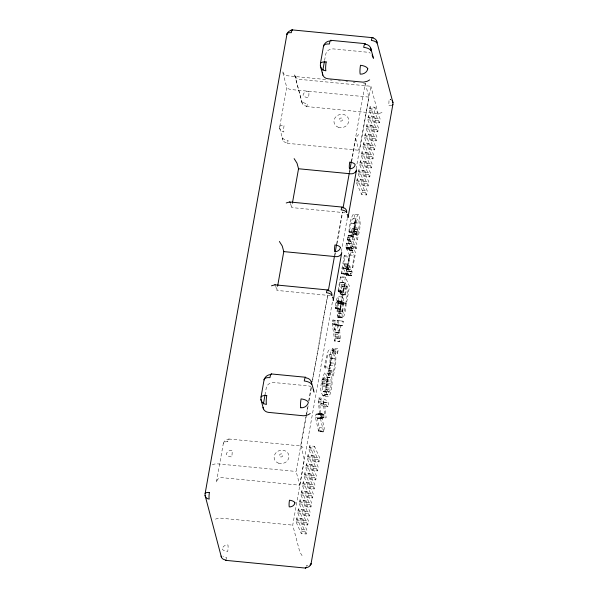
<?xml version="1.0" encoding="UTF-8"?>
<svg xmlns="http://www.w3.org/2000/svg" width="598" height="598" viewBox="0 0 598 598"><rect width="100%" height="100%" fill="white"/><g stroke="black" fill="none" stroke-linecap="round" stroke-linejoin="round"><path stroke-width="0.45" stroke-dasharray="2.99 2.24" d="M337.907 310.953L338.685 300.517L337.877 296.645L336.472 299.546L335.149 307.267L335.732 308.508L340.636 308.987C343.566 291.622 342.497 308.194 341.944 313.277C342.661 326.142 346.399 306.864 346.085 303.777L345.524 302.551L340.621 302.08C340.621 303.575 338.872 317.635 337.907 310.953L342.804 311.431C343.775 318.114 345.517 304.053 345.524 302.551M342.804 311.431L343.558 302.446L343.274 297.737L342.781 297.116L337.877 296.645M306.512 414.885L300.951 446.108L303.851 457.283A5.001 0.86 -84.5 0 1 303.627 463.936L292.728 525.134L299.8 551.894L302.865 556.955M323.653 391.817L328.825 392.348L329.461 391.877L330.507 388.947L331.187 383.684L331.038 380.313L329.954 377.772L323.989 377.174L322.733 380.425L322.075 385.501L322.322 389.537L323.279 391.563L324.213 391.772L324.908 390.786L326.179 384.604L326.134 379.835L325.484 377.876L324.542 377.017M328.825 392.348C325.319 389.006 326.702 380.859 329.446 377.488M337.795 317.299L342.848 317.882L337.9 317.366L337.407 316.641L337.04 312.806L337.571 300.876L336.711 302.461L335.732 308.508L340.725 308.366L335.807 308.052M346.444 303.664L345.906 302.521L348.23 289.185L347.251 286.861A10.786 1.854 -84.5 0 0 346.997 286.457L342.101 285.979A10.786 1.854 -84.5 0 1 342.348 286.39L342.998 287.87A46.255 7.961 -84.5 0 1 343.297 288.602L340.987 301.9L341.51 303.149L346.444 303.664L349.516 286.427L345.405 277.166L340.501 276.695L338.064 290.441L338.52 291.906L343.476 292.422L345.233 282.592L340.329 282.114L338.52 291.906M352.162 233.579L352.514 228.84A30.692 5.285 -84.5 0 1 352.244 228.212L357.148 228.683A30.692 5.285 -84.5 0 0 357.41 229.318L357.028 233.99L357.589 235.306L352.685 234.835L352.162 233.579L357.028 233.99M329.999 362.784L330.006 356.662L328.967 354.158L327.981 355.137L327.136 357.402L325.058 368.047L329.954 368.518L332.339 356.894L333.4 354.764L334.319 354.92C336.181 361.379 334.23 368.248 332.608 374.572L333.221 375.925L328.324 375.447L327.704 373.847L329.999 362.784L334.902 363.263M338.027 317.389L339.088 315.624L340.389 309.928L341.204 303.388L340.621 302.08M329.954 368.518L329.513 366.432L331.763 354.928L333.572 350.697L334.327 350.331L335.052 351.295A28.173 4.851 -84.5 0 1 335.463 352.693C336.584 360.459 335.291 368.413 333.221 375.925M353.896 229.355L354.293 222.194L353.822 219.376L353.134 218.539L352.147 219.518L351.303 221.791L349.217 232.435L354.121 232.914L356.206 222.269L357.043 219.997L358.038 219.018L358.927 220.557L359.211 225.551L357.589 235.306M358.748 134.453L356.401 137.054L355.728 138.699L358.628 149.784A5.001 0.86 -84.5 0 0 359.996 147.474L370.902 86.269L299.015 79.302L296.331 77.919L294.627 74.765L302.244 103.417M349.217 232.435C348.44 226.567 350.264 219.444 353.224 214.248L358.837 214.951C361.454 222.927 359.697 232.046 357.17 239.873C348.627 241.779 351.258 232.682 352.244 228.212M325.058 368.047L324.512 366.731L325.379 361.11L328.257 350.802L329.064 349.852L334.327 350.331M340.636 308.987C339.485 305.384 340.935 300.301 342.781 297.116M358.494 214.727L358.127 214.727C352.895 222.075 355.317 231.561 352.274 239.402M329.804 373.399L324.617 372.898C321.642 379.027 316.006 398.47 328.773 396.504L330.096 394.231L331.225 389.47A14.27 2.459 -84.5 0 0 331.427 388.289C332.6 386.173 332.555 365.804 327.659 376.912C326.575 383.183 324.138 391.077 328.145 396.549M318.652 431.42L315.43 417.509L316.021 414.197L319.661 413.173L318.39 402.432A15.869 2.728 -84.5 0 1 318.3 401.512L318.906 397.976C323.032 397.58 330.993 401.49 328.04 406.834L323.137 406.356L319.683 403.643L321.238 417.225L317.217 418.368L319.362 427.66L318.652 431.42L323.585 432.003L324.266 428.131L322.12 418.839L317.217 418.368M323.503 431.666L318.599 431.188L323.585 432.003L320.326 417.987L320.917 414.676L324.572 413.913L323.286 402.91A15.869 2.728 -84.5 0 1 323.197 401.991L323.81 398.455M323.241 396.07L323.832 396.033C326.687 389.679 330.111 378.213 324.617 372.898M333.714 324.497L335.321 324.774L334.424 329.812L339.328 330.283L340.225 325.245L333.632 324.52L334.424 329.812M352.102 271.888L347.206 271.417L346.773 270.416A117.425 20.205 -84.5 0 1 346.414 269.616L343.656 263.531L344.829 256.751L344.306 255.496L349.18 255.929L349.703 257.118L348.552 264.002L351.318 270.094A117.425 20.205 -84.5 0 0 351.669 270.894L352.102 271.888L351.385 275.828L346.429 275.207L345.031 272.135M343.312 321.253L337.93 320.528A8.402 1.443 -84.5 0 0 337.706 320.543L337.078 324.161L339.694 341.667L334.79 341.196L332.204 323.899L332.802 320.065A8.402 1.443 -84.5 0 1 333.034 320.057L343.312 321.253L342.549 325.476L336.121 324.849L334.79 332.466L335.471 337.347L334.79 341.196M306.161 534.007L300.973 522.443L301.669 518.429L296.772 517.95L296.047 521.882L301.257 533.536L306.161 534.007L306.879 530.075L301.669 518.429M307.768 524.992L302.581 513.428L303.276 509.414L298.372 508.935L297.654 512.867L302.865 524.521L307.768 524.992L308.486 521.06L303.276 509.414M309.375 515.977L304.188 504.413L304.883 500.399L299.979 499.921L299.262 503.852L304.472 515.506L309.375 515.977L310.093 512.045L304.883 500.399M310.982 506.962L305.795 495.398L306.49 491.377L301.586 490.906L300.869 494.838L306.079 506.491L310.982 506.962L311.7 503.03L306.49 491.377M312.59 497.947L307.394 486.383L308.097 482.362L303.193 481.891L302.476 485.823L307.686 497.476L312.59 497.947L313.307 494.015L308.097 482.362M314.189 488.932L309.002 477.368L309.697 473.347L304.801 472.876L304.083 476.808L309.293 488.461L314.189 488.932L314.914 485L309.697 473.347M315.796 479.917L310.609 468.354L311.304 464.332L306.408 463.861L305.683 467.793L310.893 479.439L315.796 479.917L316.514 475.986L311.304 464.332M317.403 470.903L312.216 459.339L312.911 455.317L308.007 454.846L307.29 458.778L312.5 470.424L317.403 470.903L318.121 466.971L312.911 455.317M319.011 461.888L313.823 450.324L314.518 446.302L309.615 445.831L308.897 449.763L314.107 461.409L319.011 461.888L319.728 457.956L314.518 446.302M356.229 248.648L354.771 245.434A182.943 31.477 -84.5 0 0 354.128 243.991L352.14 239.559L352.827 235.582L347.961 235.156L347.214 238.998L349.232 243.521A182.943 31.477 -84.5 0 1 349.867 244.956L351.325 248.17L356.229 248.648L356.946 244.709L352.827 235.582L347.961 235.156M366.559 194.963L361.364 183.399L362.067 179.378L357.163 178.907L356.445 182.839L361.655 194.485L366.559 194.963L367.277 191.024L362.067 179.378M368.159 185.948L362.971 174.384L363.674 170.363L358.77 169.884L358.053 173.824L363.263 185.47L368.159 185.948L368.884 182.009L363.674 170.363M369.766 176.933L364.578 165.369L365.273 161.348L360.377 160.869L359.652 164.809L364.87 176.455L369.766 176.933L370.491 172.994L365.273 161.348M371.373 167.918L366.185 156.355L366.88 152.333L361.984 151.855L361.259 155.794L366.469 167.44L371.373 167.918L372.091 163.979L366.88 152.333M354.091 232.943C354.861 226.911 356.326 220.281 353.934 214.473L353.59 214.248M372.98 158.904L367.792 147.34L368.488 143.318L363.584 142.84L362.866 146.779L368.076 158.425L372.98 158.904L373.698 154.964L368.488 143.318M374.587 149.889L369.4 138.325L370.095 134.303L365.191 133.825L364.474 137.764L369.684 149.41L374.587 149.889L375.305 145.949L370.095 134.303M376.194 140.866L370.999 129.303L371.702 125.288L366.798 124.81L366.081 128.749L371.291 140.395L376.194 140.866L376.912 136.935L371.702 125.288M377.794 131.852L372.606 120.288L373.309 116.274L368.405 115.795L367.688 119.727L372.898 131.381L377.794 131.852L378.519 127.92L373.309 116.274M379.401 122.837L374.213 111.273L374.909 107.259L370.013 106.78L369.287 110.712L374.505 122.366L379.401 122.837L380.126 118.905L374.909 107.259M337.496 353.777L336.995 352.618L337.691 348.597L332.794 348.118L332.069 352.058L332.6 353.306L337.496 353.777L338.221 349.845L337.691 348.597M346.997 286.457L345.405 295.143L340.479 294.627L339.956 293.401L341.465 284.543L340.329 282.114M318.906 397.976L323.869 402.334L323.137 406.356M353.799 230.028L352.685 234.835M345.315 294.956L340.411 294.478L345.405 295.143L344.852 293.872L346.384 285.171L345.233 282.592M357.17 239.873L355.758 236.591L357.148 228.683M346.511 242.975L345.794 246.996L349.314 254.905L347.408 265.833L347.969 267.127L350.622 252.236L350.189 251.22A88.153 15.167 -84.5 0 0 349.83 250.435L346.511 242.975L351.407 243.446L354.734 250.913A88.153 15.167 -84.5 0 1 355.092 251.698L355.518 252.707L352.865 267.605L345.218 266.932M352.865 267.605L352.334 266.461L354.233 255.466L350.72 247.557L351.407 243.446L346.563 243.102M296.772 517.95L301.983 529.604L301.257 533.536M332.794 348.118L333.318 349.374L332.6 353.306M298.372 508.935L303.59 520.581L302.865 524.521M299.979 499.921L305.189 511.567L304.472 515.506M301.586 490.906L306.796 502.552L306.079 506.491M303.193 481.891L308.404 493.537L307.686 497.476M304.801 472.876L310.011 484.522L309.293 488.461M306.408 463.861L311.618 475.507L310.893 479.439M308.007 454.846L313.225 466.492L312.5 470.424M309.615 445.831L314.825 457.477L314.107 461.409M348.096 235.47L352.94 235.814C341.316 232.338 355.668 243.229 351.325 248.17M357.163 178.907L362.373 190.553L361.655 194.485M358.77 169.884L363.98 181.538L363.263 185.47M360.377 160.869L365.587 172.523L364.87 176.455M361.984 151.855L367.194 163.508L366.469 167.44M363.584 142.84L368.802 154.493L368.076 158.425M365.191 133.825L370.401 145.478L369.684 149.41M366.798 124.81L372.008 136.464L371.291 140.395M368.405 115.795L373.615 127.441L372.898 131.381M370.013 106.78L375.223 118.426L374.505 122.366M344.306 255.496L341.196 272.74C341.286 274.901 348.372 275.768 346.122 273.301L349.18 255.929M279.789 126.47L286.778 87.173L287.414 88.482L290.479 89.491L368.899 97.093L356.124 168.83M330.388 295.756A5.001 4.47 -14.8 0 0 329.147 295.479L276.867 290.411L277.666 285.896M345.143 212.903A5.001 4.47 -14.8 0 0 343.902 212.626L291.622 207.566L292.422 203.051M264.996 395.039L266.274 387.87A6.668 5.958 -14.8 0 1 273.877 382.533L308.179 385.86A6.668 5.958 -14.8 0 1 309.779 386.211L311.872 387.601M324.587 60.518L325.701 54.246A6.668 5.958 -14.8 0 1 333.303 48.909L367.613 52.235A6.668 5.958 -14.8 0 1 369.213 52.579L370.312 53.132M223.42 442.931L216.356 482.489C216.745 480.067 218.644 477.391 221.35 477.608L299.77 485.202L296.137 471.463L305.937 416.417M306.101 415.498L307.738 406.326M308.718 400.824L311.334 386.144M312.477 379.723L327.51 295.322M334.588 255.593L335.074 252.834M336.711 243.663L342.265 212.469M349.344 172.747L349.83 170.011M351.295 161.804L365.266 83.346L361.581 82.995M306.677 413.966L308.314 404.779M308.972 401.109L311.588 386.413M312.403 381.816L327.943 294.567M334.82 255.989L335.471 252.319M336.943 244.051L342.669 211.909M349.703 172.411L350.196 169.66M351.669 161.393L355.758 138.43M299.77 485.202L332.533 301.265M341.376 251.601L347.274 218.494M345.405 277.166L342.908 291.263L343.476 292.422L338.453 291.749L343.349 292.228M346.668 274.482L347.827 267.986L342.923 267.508L341.72 273.891M341.458 325.334C337.833 329.976 341.495 336.315 339.694 341.667L334.656 340.464M341.51 303.149L344.612 285.956L340.501 276.695M342.101 285.979L340.479 294.627M328.324 375.447C330.388 367.934 331.681 359.981 330.567 352.215A28.173 4.851 -84.5 0 0 330.148 350.824L329.423 349.852M346.429 275.207L346.847 273.406L351.751 273.877M328.04 406.834L324.729 404.128L319.683 403.643L324.609 404.069L326.142 417.703L322.344 418.735L317.448 418.264M300.951 446.108L302.992 447.491M212.342 464.848L214.757 463.988L217.717 463.861L296.137 471.463M215.467 519.154L217.889 518.294L220.841 518.167L292.728 525.134M382.025 112.566L378.631 113.56L306.482 106.549M339.402 325.043L338.535 324.998L339.328 330.283M335.284 338.431L340.284 338.311L335.358 337.975M322.247 383.408L327.218 383.311M350.862 223.42L355.915 223.338L350.974 223.002M347.206 271.417L351.99 271.589L347.139 271.208M332.204 323.899L337.078 324.161L332.174 323.511M348.29 235.889L353.104 236.158L348.223 235.732M337.945 320.722C338.737 320.767 338.483 325.566 336.928 324.886M334.79 332.466L339.686 332.765L334.835 332.772L339.739 333.243M352.805 229.587L357.671 229.931L352.73 229.333M350.555 252.012L355.518 252.707M344.545 285.732L349.516 286.427M344.829 256.751L349.703 257.118M341.563 273.578L346.421 273.951M348.156 235.597L353.014 235.978M351.975 244.029L356.946 244.709M341.204 303.388L346.085 303.777M336.121 324.849L341.077 325.297M325.596 79.504L286.367 75.669L284.162 74.369L282.458 71.207L286.801 87.629M330.208 79.953L332.054 80.132M338.513 80.76L340.359 80.939M345.891 81.47L347.737 81.649M353.276 82.188L355.122 82.367M369.646 108.724L374.542 109.202M375.223 118.426L380.126 118.905M368.039 117.739L372.943 118.217M374.864 120.415L379.767 120.893M366.432 126.754L371.336 127.232M373.615 127.441L378.519 127.92M373.264 129.437L378.16 129.908M364.825 135.776L369.728 136.247M372.008 136.464L376.912 136.935M371.657 138.452L376.553 138.923M363.218 144.791L368.121 145.262M370.401 145.478L375.305 145.949M370.05 147.467L374.953 147.938M287.137 143.303L359.024 150.27M361.618 153.806L366.514 154.277M368.802 154.493L373.698 154.964M368.443 156.482L373.346 156.953M360.011 162.82L364.907 163.291M367.194 163.508L372.091 163.979M366.836 165.497L371.739 165.967M358.404 171.835L363.307 172.306M365.587 172.523L370.491 172.994M365.229 174.511L370.132 174.982M356.797 180.85L361.7 181.321M363.98 181.538L368.884 182.009M363.629 183.526L368.525 183.997M362.373 190.553L367.277 191.024M362.022 192.541L366.918 193.019M353.134 218.539L358.038 219.018M354.293 222.194L359.196 222.673M354.33 222.845L359.234 223.323M354.128 227.554L359.024 228.025M353.994 228.675L358.897 229.146M353.575 231.321L358.479 231.792M348.679 231.127L357.372 231.964M354.27 231.882L359.174 232.36M348.955 231.927L353.859 232.405M353.201 233.16L358.105 233.631M353.904 233.96L358.807 234.431M352.947 234.132L357.851 234.603M350.854 236.12L355.758 236.591M347.565 237.047L352.469 237.526M347.692 240.172L352.514 240.448M347.954 240.732L352.85 241.203M348.29 241.428L353.194 241.906M346.631 243.289L351.534 243.767M351.691 246.226L356.595 246.697M348.402 247.243L355.9 247.908M348.634 247.751L353.538 248.23M346.272 248.148L353.852 248.903M346.534 248.686L351.437 249.164M349.232 249.104L354.136 249.583M346.862 249.426L351.766 249.904M349.695 250.143L354.599 250.614M349.83 250.435L354.734 250.913M343.656 263.531L348.552 264.002M343.992 264.294L348.888 264.764M344.687 265.811L349.591 266.289M344.941 266.342L349.845 266.813M345.524 267.65L350.428 268.128M342.923 267.508L343.147 267.994L348.051 268.472L349.292 271.171A182.973 31.485 -84.5 0 1 349.927 272.613L351.385 275.828L346.362 275.065L351.258 275.536M345.816 268.308L350.72 268.779M343.147 267.994L343.439 268.629L350.959 269.332M346.279 269.324L351.183 269.795M346.414 269.616L351.318 270.094M345.756 273.697L350.652 274.176M345.95 274.146L350.854 274.617M346.093 274.452L350.989 274.923M346.235 274.766L351.131 275.244M340.628 277.009L345.524 277.487M340.501 282.383L345.405 282.861M342.43 286.569L347.333 287.04M338.199 291.248L343.043 291.6M338.378 291.592L343.282 292.063M339.956 293.401L344.852 293.872M345.083 294.485L340.269 294.164M337.392 300.854L342.467 301.355M337.631 300.988L342.527 301.459M337.212 301.003L342.108 301.474M337.728 301.332L342.632 301.811M337.018 301.429L341.914 301.9M336.816 302.02L341.72 302.498M340.516 303.066L345.412 303.545M337.818 302.842L342.721 303.313M336.607 302.932L341.51 303.403M337.788 303.552L342.691 304.023M341.152 304.09L346.055 304.561M335.149 307.267L340.053 307.738M335.485 308.179L340.307 308.486M337.967 309.114L342.871 309.592M339.567 309.921L344.47 310.392M339.253 311.536L344.156 312.007M337.96 311.924L342.863 312.403M338.221 313.06L343.125 313.531M338.431 313.225L343.327 313.703M337.212 315.804L342.116 316.275M342.303 317.119L337.474 316.873M338.595 316.813L343.499 317.291M338.259 317.232L343.155 317.71M332.802 320.065L338.005 320.565M332.488 321.746L337.392 322.217M335.321 324.774L342.549 325.476M335.03 334.11L339.933 334.581M335.343 336.181L340.247 336.652M335.471 337.347L340.367 337.825M333.318 349.374L338.221 349.845M332.428 350.069L337.324 350.54M332.966 351.362L337.863 351.833M328.967 354.158L333.871 354.629M329.715 365.116L334.618 365.595M328.751 370.184L333.647 370.655M329.498 370.805L334.402 371.276M328.526 371.111L333.43 371.59M329.169 372.225L334.073 372.696M327.794 373.586L332.69 374.064M327.001 377.114L331.905 377.585M327.031 377.458L331.935 377.936M323.219 378.624L328.115 379.102M322.098 379.356L327.001 379.835M326.134 379.835L331.038 380.313M322.853 379.939L327.756 380.41M326.291 381.375L331.195 381.845M321.791 381.218L326.687 381.688M322.315 382.832L331.187 383.684M326.179 384.604L331.083 385.082M322.12 384.888L327.016 385.359M326.119 385.291L331.023 385.762M322.053 386.084L326.957 386.555M326.523 387.818L331.427 388.289M326.254 389.38L331.157 389.859M325.888 391.242L330.791 391.72M323.084 391.354L327.981 391.832M323.481 391.742L328.377 392.213M324.953 394.426L329.849 394.904M324.856 394.65L329.752 395.129M322.606 395.555L327.51 396.033M318.599 399.703L323.503 400.174M318.3 401.512L323.197 401.991M323.6 402.05L328.504 402.529M323.869 402.334L328.773 402.813M318.42 402.723L323.324 403.202M323.525 404.345L328.429 404.824M319.526 413.524L324.572 413.913M319.093 413.629L323.996 414.1M318.719 413.696L323.623 414.175M320.887 413.958L325.783 414.436M317.852 413.891L323.189 414.294M317.665 413.928L322.569 414.399M317.448 413.988L322.352 414.459M316.021 414.197L325.865 415.139M321.044 415.304L325.947 415.774M321.186 416.5L326.089 416.978M321.238 417.225L326.142 417.703M321.014 417.419L325.917 417.89M320.767 417.524L325.671 418.002M320.573 417.583L325.469 418.054M319.653 417.8L324.55 418.271M315.43 417.509L320.326 417.987M318.921 417.942L324.056 418.398M318.413 418.062L323.309 418.54M317.986 418.159L323.107 418.578M317.74 418.219L322.636 418.697M319.362 427.66L324.266 428.131M318.428 430.493L323.331 430.971M228.705 438.984L301.078 445.981M309.248 447.775L314.152 448.246M307.649 456.79L312.545 457.268M314.825 457.477L319.728 457.956M314.473 459.466L319.377 459.944M306.041 465.805L310.938 466.283M313.225 466.492L318.121 466.971M312.866 468.481L317.77 468.959M304.434 474.819L309.338 475.298M311.618 475.507L316.514 475.986M311.259 477.496L316.163 477.974M302.827 483.834L307.731 484.313M310.011 484.522L314.914 485M309.659 486.51L314.555 486.989M301.22 492.849L306.124 493.328M308.404 493.537L313.307 494.015M308.052 495.525L312.948 496.004M299.613 501.864L304.517 502.342M306.796 502.552L311.7 503.03M306.445 504.54L311.349 505.018M298.013 510.879L302.909 511.357M305.189 511.567L310.093 512.045M304.838 513.555L309.742 514.033M296.406 519.894L301.302 520.372M303.59 520.581L308.486 521.06M303.231 522.577L308.134 523.048M301.983 529.604L306.879 530.075M301.624 531.592L306.527 532.063M345.808 273.839L350.734 274.355M337.9 317.366L342.848 317.882M322.681 395.637L327.599 396.153M369.287 110.712L374.213 111.273M367.688 119.727L372.606 120.288M366.081 128.749L370.999 129.303M364.474 137.764L369.4 138.325M362.866 146.779L367.792 147.34M361.259 155.794L366.185 156.355M359.652 164.809L364.578 165.369M358.053 173.824L362.971 174.384M356.445 182.839L361.364 183.399M347.214 238.998L352.14 239.559M347.363 239.394L352.304 239.955M345.794 246.996L350.72 247.557M345.936 247.393L350.884 247.961M349.314 254.905L354.233 255.466M346.122 273.301L341.264 272.912M341.645 273.772L346.593 274.333M332.069 352.058L336.995 352.618M308.897 449.763L313.823 450.324M307.29 458.778L312.216 459.339M305.683 467.793L310.609 468.354M304.083 476.808L309.002 477.368M302.476 485.823L307.394 486.383M300.869 494.838L305.795 495.398M299.262 503.852L304.188 504.413M297.654 512.867L302.581 513.428M296.047 521.882L300.973 522.443M337.765 301.564L342.676 302.125M343.297 288.602L348.23 289.185M351.086 248.447L346.137 247.841L351.176 248.619M347.408 265.833L352.334 266.461M341.465 284.543L346.384 285.171M340.987 301.9L345.906 302.521M324.512 366.731L329.431 367.359M330.163 358.254L335.074 358.882L330.126 357.798M327.704 373.847L332.608 374.572M338.064 290.441L342.908 291.263L338.132 290.037M378.631 113.56L377.973 113.029L370.902 86.269M347.827 267.986L348.051 268.472M343.439 268.629L344.388 270.692A182.973 31.485 -84.5 0 1 345.031 272.135M294.627 74.765L301.945 102.288M365.266 83.346L368.899 97.093M279.729 128.189L282.899 140.164M290.508 203.342L291.622 207.566M275.745 286.195L276.867 290.411M391.877 105.241A5.001 2.071 10.1 0 1 388.58 105.547A5.001 0.86 -84.5 0 0 388.924 99.612L390.688 99.634L390.046 99.171A5.001 4.47 -14.8 0 1 391.144 99.731M307.933 565.357A5.001 2.071 10.1 0 1 306.684 565.304A5.001 0.86 -84.5 0 1 306.46 566.388M226.156 559.496A5.001 0.86 -84.5 0 0 226.627 557.553A5.001 2.071 10.1 0 1 222.994 556.581M308.874 91.853L307.454 91.165A5.001 4.47 -14.8 0 0 303.051 95.142A5.001 2.071 10.1 0 0 308.523 97.788A5.001 0.86 -84.5 0 0 308.874 91.853M306.094 106.063A5.001 0.86 -84.5 0 0 307.462 103.76A5.001 2.071 10.1 0 1 301.99 101.114A5.001 4.47 -14.8 0 0 306.094 106.063M282.637 137.861A5.001 2.071 10.1 0 0 288.116 140.508A5.001 0.86 -84.5 0 1 286.741 142.817A5.001 4.47 -14.8 0 1 282.637 137.861M279.774 127.015A5.001 4.47 -14.8 0 0 283.878 131.964A5.001 0.86 -84.5 0 1 284.102 125.318A5.001 2.071 10.1 0 0 279.774 127.015M222.217 548.934A5.001 2.071 10.1 0 0 227.696 551.58A5.001 0.86 -84.5 0 0 227.92 544.928A5.001 4.47 -14.8 0 0 222.217 548.934M231.964 450.324A5.001 4.47 -14.8 0 0 226.268 454.323A5.001 2.071 10.1 0 0 231.747 456.969A5.001 0.86 -84.5 0 0 231.964 450.324M227.726 441.78A5.001 2.071 10.1 0 0 223.398 443.477A5.001 4.47 -14.8 0 1 229.101 439.47A5.001 0.86 -84.5 0 0 227.726 441.78M278.489 463.166A7.497 6.698 -14.8 0 0 288.961 455.811A7.497 6.698 -14.8 0 0 277.195 451.61A7.497 6.698 -14.8 0 0 278.489 463.166M338.319 127.299A7.497 6.698 -14.8 0 0 348.784 119.951A7.497 6.698 -14.8 0 0 337.025 115.743A7.497 6.698 -14.8 0 0 338.319 127.299M280.462 456.872A1.727 1.54 -14.8 0 0 282.869 455.175A1.727 1.54 -14.8 0 0 280.163 454.211A1.727 1.54 -14.8 0 0 280.462 456.872M340.292 121.005A1.727 1.54 -14.8 0 0 342.699 119.308A1.727 1.54 -14.8 0 0 339.993 118.344A1.727 1.54 -14.8 0 0 340.292 121.005"/><path stroke-width="0.9" d="M205.114 493.604L287.01 33.839M277.666 285.896L283.773 251.601L282.249 246.017L279.378 241.472M292.586 202.146L298.537 168.756L297.004 163.172L294.134 158.627M261.005 397.102L264.196 379.192M320.431 63.478L323.623 45.568M263.404 403.994L264.996 395.039M322.83 70.37L324.422 61.415M328.317 290.807L334.424 256.505M335.239 251.922L336.547 244.582M343.073 207.962L349.18 173.659M349.994 169.099L351.295 161.804M310.99 564.161L392.886 104.396M369.676 79.9L367.434 81.201L363.958 82.061A6.668 5.958 -14.8 0 1 362.291 82.09L327.981 78.764A6.668 5.958 -14.8 0 1 322.509 72.156M310.25 413.532L308.007 414.825L304.531 415.685A6.668 5.958 -14.8 0 1 302.865 415.715L268.554 412.388A6.668 5.958 -14.8 0 1 263.03 407.35M286.233 202.969L289.626 201.975L342.168 207.08M271.477 285.814L274.871 284.82L327.412 289.933M292.295 29.9L372.352 37.659M330.672 40.305L364.982 43.632M298.537 168.756L350.817 173.816A5.001 4.47 -14.8 0 0 356.513 169.817L348.006 217.582A5.001 4.47 -14.8 0 0 347.132 214.278M283.773 251.601L336.054 256.669A5.001 4.47 -14.8 0 0 341.757 252.662L333.25 300.428A5.001 4.47 -14.8 0 0 332.376 297.124M271.245 373.937L305.556 377.256M225.648 560.341L305.705 568.1M289.626 201.975L290.284 202.505M274.871 284.82L275.304 284.999M372.106 54.979L373.488 58.514M313.285 389.694L314.062 392.146M370.633 47.81L373.182 57.258M311.207 381.442L313.748 390.89M376.591 40.791L392.946 102.677M320.356 65.773L322.853 75.228M260.93 399.397L263.426 408.86M205.054 495.323L221.41 557.209M392.535 104.867A5.001 2.071 10.1 0 0 392.908 103.85A5.001 4.47 -14.8 0 0 392.034 100.546M306.206 567.255A5.001 0.86 -84.5 0 1 305.309 567.614A5.001 4.47 -14.8 0 0 311.012 563.615A5.001 2.071 10.1 0 1 309.981 565.005M221.118 556.08A5.001 4.47 -14.8 0 0 225.259 559.855A5.001 0.86 -84.5 0 0 225.894 560.079M331.195 40.956A6.668 1.144 -84.5 0 0 329.371 44.028A6.668 2.766 10.1 0 0 323.6 46.293A6.668 5.958 -14.8 0 1 329.468 40.993M271.537 374.034A6.668 1.144 -84.5 0 0 269.945 377.659A6.668 2.766 10.1 0 0 264.174 379.917A6.668 5.958 -14.8 0 1 270.042 374.617M291.802 30.042L290.665 30.386L291.39 30.416A5.001 4.47 -14.8 0 0 286.988 34.385A5.001 2.071 10.1 0 1 291.316 32.696A5.001 0.86 -84.5 0 1 292.512 29.975L291.802 30.042M373.115 37.824L372.569 37.734A5.001 0.86 -84.5 0 0 371.373 40.447A5.001 2.071 10.1 0 1 376.845 43.093A5.001 4.47 -14.8 0 0 373.982 38.414L373.115 37.824M349.479 168.756A5.001 4.47 -14.8 0 0 355.175 164.749A5.001 2.071 10.1 0 0 349.703 162.11A5.001 0.86 -84.5 0 0 349.479 168.756M209.42 492.453A5.001 0.86 -84.5 0 0 209.195 499.106A5.001 4.47 -14.8 0 1 205.092 494.15A5.001 2.071 10.1 0 1 209.42 492.453M294.949 502.858A5.001 2.071 10.1 0 0 289.477 500.212A5.001 0.86 -84.5 0 0 289.253 506.865A5.001 4.47 -14.8 0 0 294.949 502.858M331.912 295.367A5.001 2.071 10.1 0 0 326.433 292.721A5.001 0.86 -84.5 0 1 327.809 290.411A5.001 4.47 -14.8 0 1 331.912 295.367M340.419 247.602A5.001 2.071 10.1 0 0 334.94 244.956A5.001 0.86 -84.5 0 0 334.716 251.601A5.001 4.47 -14.8 0 0 340.419 247.602M346.668 212.522A5.001 2.071 10.1 0 0 341.189 209.876A5.001 0.86 -84.5 0 1 342.564 207.566A5.001 4.47 -14.8 0 1 346.668 212.522M365.505 44.274A6.668 1.144 -84.5 0 0 363.681 47.354A6.668 2.766 10.1 0 1 370.977 50.882A6.668 5.958 -14.8 0 0 365.505 44.274M367.785 68.792A6.668 2.766 10.1 0 0 360.489 65.272A6.668 1.144 -84.5 0 0 360.19 74.13A6.668 5.958 -14.8 0 0 367.785 68.792M326.179 61.945A6.668 1.144 -84.5 0 0 325.88 70.811A6.668 5.958 -14.8 0 1 320.408 64.203A6.668 2.766 10.1 0 1 326.179 61.945M311.551 384.507A6.668 2.766 10.1 0 0 304.247 380.986A6.668 1.144 -84.5 0 1 306.079 377.906A6.668 5.958 -14.8 0 1 311.551 384.507M300.764 407.761A6.668 5.958 -14.8 0 0 308.359 402.424A6.668 2.766 10.1 0 0 301.063 398.896A6.668 1.144 -84.5 0 0 300.764 407.761M266.753 395.57A6.668 1.144 -84.5 0 0 266.454 404.435A6.668 5.958 -14.8 0 1 260.982 397.834A6.668 2.766 10.1 0 1 266.753 395.57"/></g></svg>
